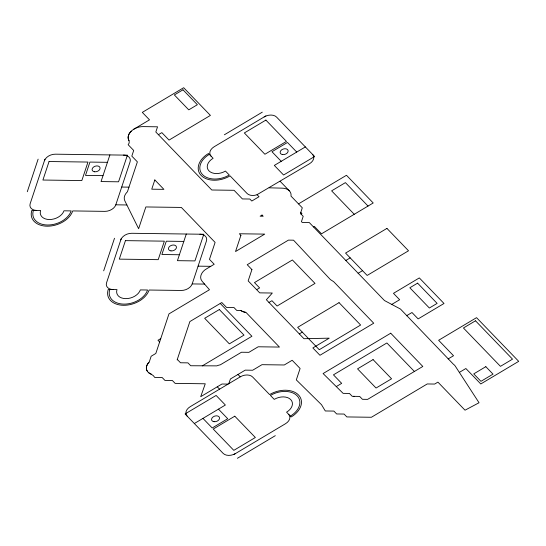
<?xml version="1.0" encoding="UTF-8"?>
<svg xmlns="http://www.w3.org/2000/svg" width="546" height="546" viewBox="0 0 546 546"><rect width="100%" height="100%" fill="white"/><g stroke="black" fill="none" stroke-linecap="round" stroke-linejoin="round"><path stroke-width="0.82" d="M128.126 137.49C128.194 133.825 131.026 130.883 133.995 129.095L149.502 119.84L142.308 112.38L183.674 87.708L210.408 115.411L169.042 140.083L161.841 132.63L158.401 134.678M146.376 368.181L146.396 368.598M146.376 367.758L146.417 367.328M228.091 384.097L221.963 384.015L200.703 396.696L205.262 383.79L175.143 383.381L172.365 380.501L164.933 380.398L162.162 377.525L154.73 377.423C152.928 373.744 147.481 373.86 146.553 369.56C145.837 366.741 147.304 363.875 149.276 361.93L151.167 356.238L155.822 353.467L168.967 313.895L209.48 289.728L202.068 281.19C198.451 276.938 202.307 271.041 206.477 268.885L214.203 264.271L209.473 259.37L215.104 242.41L181.347 207.432L145.85 206.954L138.623 228.706L124.822 200.791A12.374 8.422 -18.2 0 1 126.788 192.424L127.43 191.782L137.374 161.862L131.818 156.108L133.695 150.457L128.146 144.704C130.767 141.94 127.941 139.892 128.133 137.066M128.187 136.63L128.249 136.2M146.471 366.892L146.574 366.462M128.365 135.763L128.481 135.333M146.69 366.025L146.84 365.588M27.3 191.721L38.118 159.152M44.929 159.241L30.173 203.658A9.275 6.313 -18.2 0 0 36.718 210.435M109.896 154.921L101.044 181.565L118.557 181.804L127.409 155.153L55.412 154.184A9.275 6.313 -18.2 0 0 44.438 160.722M33.408 210.394A19.997 13.616 -18.2 0 0 47.516 225.007A19.997 13.616 -18.2 0 0 71.164 210.906L63.964 210.804A12.374 8.422 -18.2 0 1 49.338 219.533A12.374 8.422 -18.2 0 1 40.609 210.49L31.852 210.374A21.649 14.735 -18.2 0 0 47.12 226.194A21.649 14.735 -18.2 0 0 72.72 210.927L104.825 211.363A9.275 6.313 -18.2 0 0 115.8 204.818L130.064 161.882A9.275 6.313 -18.2 0 0 123.519 155.105M103.685 270.823L114.503 238.254M121.314 238.349L106.559 282.76A9.275 6.313 -18.2 0 0 113.104 289.544M186.282 234.022L177.43 260.667L194.942 260.906L203.795 234.261L131.791 233.285A9.275 6.313 -18.2 0 0 120.823 239.83M109.794 289.496A19.997 13.616 -18.2 0 0 123.901 304.115A19.997 13.616 -18.2 0 0 147.55 290.008L140.349 289.912A12.374 8.422 -18.2 0 1 125.723 298.635A12.374 8.422 -18.2 0 1 116.994 289.592L108.238 289.476A21.649 14.735 -18.2 0 0 123.505 305.296A21.649 14.735 -18.2 0 0 149.106 290.028L181.211 290.465A9.275 6.313 -18.2 0 0 192.185 283.92L206.443 240.984A9.275 6.313 -18.2 0 0 199.904 234.207M228.767 383.695L230.439 378.958L245.236 370.133L252.668 370.236L261.978 364.68L284.268 364.981L292.171 360.264L300.102 368.489L296.314 379.893L321.526 404.729L325.286 410.967L333.872 411.083L336.65 413.957L344.082 414.059L346.86 416.932L371.389 417.267L427.238 383.954L434.671 384.056L437.919 382.118L465.015 410.196L479.04 402.75L455.289 366.154A12.374 8.422 -18.2 0 0 453.453 364.291L400.471 309.036L384.459 300.539L309.275 222.55L302.307 222.454L301.426 221.676L303.201 216.339L300.423 213.459L302.3 207.808L290.963 196.062L291.038 195.598A12.374 8.422 -18.2 0 0 289.462 190.97L288.827 190.363A12.374 8.422 -18.2 0 0 282.166 188.158L269.144 187.817M128.658 134.896L128.829 134.459M147.017 365.151L147.222 364.721M129.054 134.029L129.279 133.599M147.447 364.291L147.713 363.868M129.566 133.176L129.839 132.76M147.993 363.445L148.307 363.035M130.173 132.35L130.501 131.941M148.635 362.626L148.997 362.23M130.876 131.552L131.252 131.163M133.497 129.409L133.988 129.095A12.374 8.422 -18.2 0 1 143.113 126.604L157.548 126.809L155.822 132.009L211.787 190.001L234.077 190.301L242.404 198.928L249.836 199.031L251.774 201.044L259.009 196.724L257.07 194.71M224.379 134.78L262.298 112.162M265.902 115.889L214.189 146.738A9.275 6.313 -18.2 0 0 211.056 156.156M305.351 146.922L274.324 165.424L283.579 175.013L314.605 156.511L276.563 117.083A9.275 6.313 -18.2 0 0 264.175 116.919M298.512 203.883L346.471 175.28L373.205 202.975L321.492 233.825L314.298 226.365L313.363 226.924M301.058 214.114L301.958 213.582L300.785 212.367M160.756 338.609L157.978 340.26L159.637 341.98M256.647 289.68L259.616 287.913L254.47 282.589L292.397 259.964L315.015 283.408L277.095 306.026L271.956 300.703L268.987 302.47M345.802 260.49L350.191 257.869M202.245 365.902L251.911 336.275L220.236 303.453M358.142 273.273L362.53 270.659M299.324 333.906L302.293 332.132M290.376 416.107A19.997 13.616 -18.2 0 0 297.126 395.802A19.997 13.616 -18.2 0 0 270.434 395.44L274.235 399.379A12.374 8.422 -18.2 0 1 290.745 399.604A12.374 8.422 -18.2 0 1 286.575 412.169L291.202 416.96A21.649 14.735 -18.2 0 0 298.505 394.976A21.649 14.735 -18.2 0 0 269.608 394.587L252.641 377.006A9.275 6.313 -18.2 0 0 240.26 376.836L190.267 406.654A9.275 6.313 -18.2 0 0 187.141 416.079M391.926 304.327L399.638 299.727L393.468 293.339L419.328 277.914L444.007 303.487L418.147 318.905L411.977 312.517L406.497 315.779M194.335 423.532L225.368 405.03L216.114 395.44L185.08 413.943L223.13 453.371A9.275 6.313 -18.2 0 0 235.51 453.535M336.302 386.568L341.673 383.36L333.449 374.843L386.882 342.963L414.394 371.471M233.79 454.565L285.503 423.716A9.275 6.313 -18.2 0 0 288.629 414.298M237.387 458.292L275.307 435.674M353.685 396.341L354.204 396.348M448.143 358.94L453.528 355.726L438.622 340.281L476.542 317.656L518.7 361.343L480.773 383.961L465.868 368.516L459.343 372.406M107.439 162.319L89.926 162.08L85.497 175.409L103.01 175.648M121.703 187.053L128.972 187.148M115.8 204.818L126.884 204.968M183.818 241.421L166.305 241.189L161.882 254.511L179.395 254.75M198.082 266.155L210.756 266.325M192.185 283.92L204.586 284.091M243.1 311.718L245.932 312.353L279.436 347.072L258.203 346.785L248.894 352.334L241.469 352.238L220.291 364.83A12.374 8.422 -18.2 0 0 216.81 365.868L190.718 365.745L187.94 362.865L180.508 362.769L177.737 359.889L177.143 359.882L189.871 321.567L221.785 302.532L226.501 307.418L233.934 307.514L236.711 310.394L240.752 310.449L243.086 311.711L242.629 311.52M245.099 312.244L244.588 312.135M244.055 312.019L243.577 311.868M151.379 374.228L150.908 374.051M150.45 373.86L150.02 373.641M241.755 311.097L242.165 311.322M149.604 373.409L149.215 373.157M240.963 310.599L241.332 310.858M148.846 372.891L148.498 372.604M368.031 206.06L345.413 182.623L331.627 190.847L354.245 214.291M296.731 152.061L287.476 142.472L271.963 151.727L281.217 161.316M280.112 181.279L289.366 190.868M237.974 374.467L240.26 376.836M217.288 386.807L219.574 389.175M218.468 409.138L227.723 418.727L212.21 427.982L202.955 418.393M147.597 371.655L147.359 371.314M128.808 140.295L129.033 140.643M147.133 370.959L146.942 370.584M128.467 139.537L128.638 139.912M146.772 370.208L146.642 369.819M128.242 138.739L128.358 139.134M146.526 369.424L146.451 369.014M128.126 137.913L128.187 138.329M209.309 154.347A19.997 13.616 -18.2 0 0 202.559 174.652A19.997 13.616 -18.2 0 0 229.259 175.013L225.45 171.075A12.374 8.422 -18.2 0 1 208.941 170.85A12.374 8.422 -18.2 0 1 213.111 158.285L208.483 153.494A21.649 14.735 -18.2 0 0 201.181 175.478A21.649 14.735 -18.2 0 0 230.078 175.867L247.045 193.448A9.275 6.313 -18.2 0 0 256.804 194.813L309.418 163.8A9.275 6.313 -18.2 0 0 312.544 154.375M49.058 161.527L42.909 180.037L81.832 180.562L87.974 162.06L49.058 161.527M125.444 240.636L119.294 259.138L158.21 259.664L164.36 241.161L125.444 240.636M154.818 179.941L151.747 189.189L163.902 189.353L154.818 179.941M240.902 235.367L235.524 251.542L264.728 234.118L239.36 233.77L240.902 235.367M251.924 269.587L248.164 280.897L259.712 292.861L272.304 293.031L266.38 299.768L303.958 338.711L329.231 338.165L312.858 347.932L319.949 355.282L373.73 323.198L333.64 281.654L330.432 279.613L293.543 240.185L288.438 240.117L247.222 264.714L251.924 269.587M182.978 89.803L174.358 94.943L188.759 109.855L197.372 104.716L182.978 89.803M265.882 120.093L244.335 132.951L264.899 154.259L286.445 141.407L265.882 120.093M262.039 215.063L260.121 216.209L263.186 216.25L262.039 215.063M219.328 309.548L204.675 318.284L229.347 343.857L244.001 335.121L219.328 309.548M386.937 228.399L345.563 253.078L367.158 275.45L408.524 250.778L386.937 228.399M339.039 302.661L297.666 327.341L319.26 349.713L360.633 325.034L339.039 302.661M417.588 283.149L409.834 287.776L429.368 308.019L437.128 303.392L417.588 283.149M234.787 416.195L213.24 429.047L233.804 450.361L255.351 437.503L234.787 416.195M390.724 333.21L323.095 373.553L343.12 393.359L349.447 393.448L352.225 396.321L359.657 396.423L362.435 399.303L367.622 399.372L422.809 366.455L390.724 333.21M373.061 359.602L357.548 368.857L376.058 388.035L391.571 378.781L373.061 359.602M475.498 320.795L463.431 327.996L500.45 366.352L512.517 359.152L475.498 320.795M485.824 366.68L473.757 373.88L480.958 381.333L493.024 374.14L485.824 366.68M282.657 154.607A4.122 2.805 -18.2 0 0 288.111 150.594A4.122 2.805 -18.2 0 0 281.654 149.836A4.122 2.805 -18.2 0 0 282.657 154.607M214.066 421.703A4.122 2.805 -18.2 0 0 219.519 417.69A4.122 2.805 -18.2 0 0 213.056 416.932A4.122 2.805 -18.2 0 0 214.066 421.703M94.594 171.785A4.122 2.805 -18.2 0 0 100.048 167.772A4.122 2.805 -18.2 0 0 93.591 167.015A4.122 2.805 -18.2 0 0 94.594 171.785M170.98 250.894A4.122 2.805 -18.2 0 0 176.433 246.881A4.122 2.805 -18.2 0 0 169.97 246.116A4.122 2.805 -18.2 0 0 170.98 250.894"/></g></svg>
